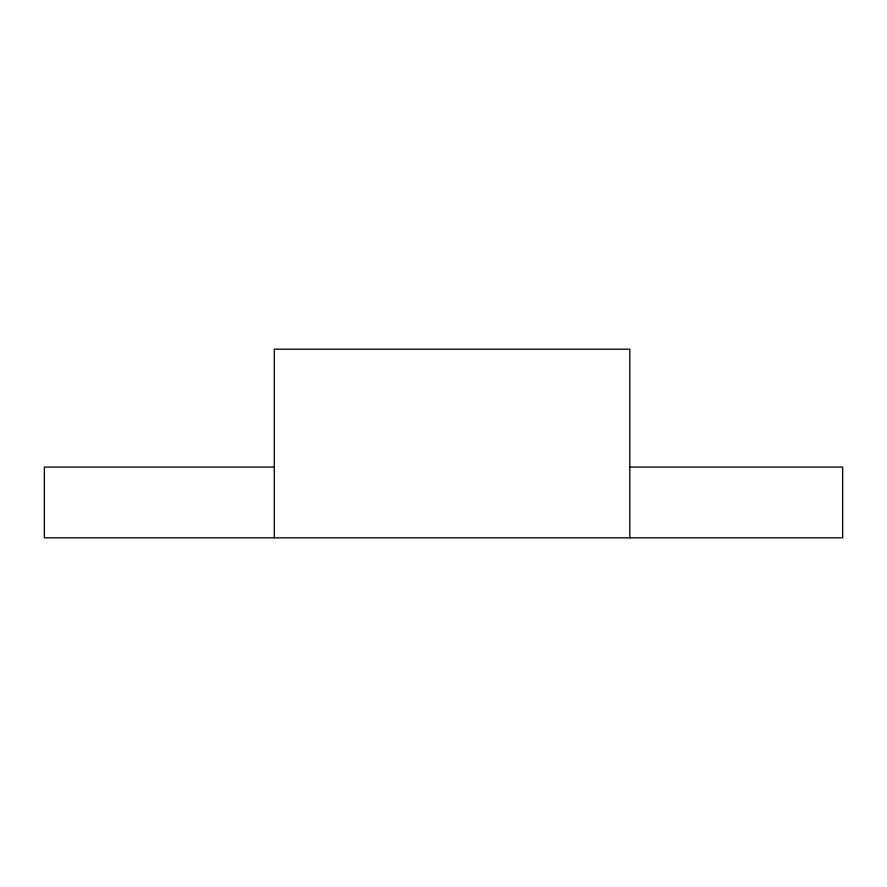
<?xml version="1.0" encoding="UTF-8"?>
<svg xmlns="http://www.w3.org/2000/svg" width="887" height="887" viewBox="0 0 887 887"><rect width="100%" height="100%" fill="white"/><g stroke="black" fill="none" stroke-linecap="round" stroke-linejoin="round"><path stroke-width="1.33" d="M274.416 467.083L44.35 467.083L44.35 537.832L842.65 537.832L842.65 467.083L629.216 467.083M629.814 537.832L629.814 349.168L274.294 349.168L274.294 537.832"/></g></svg>
